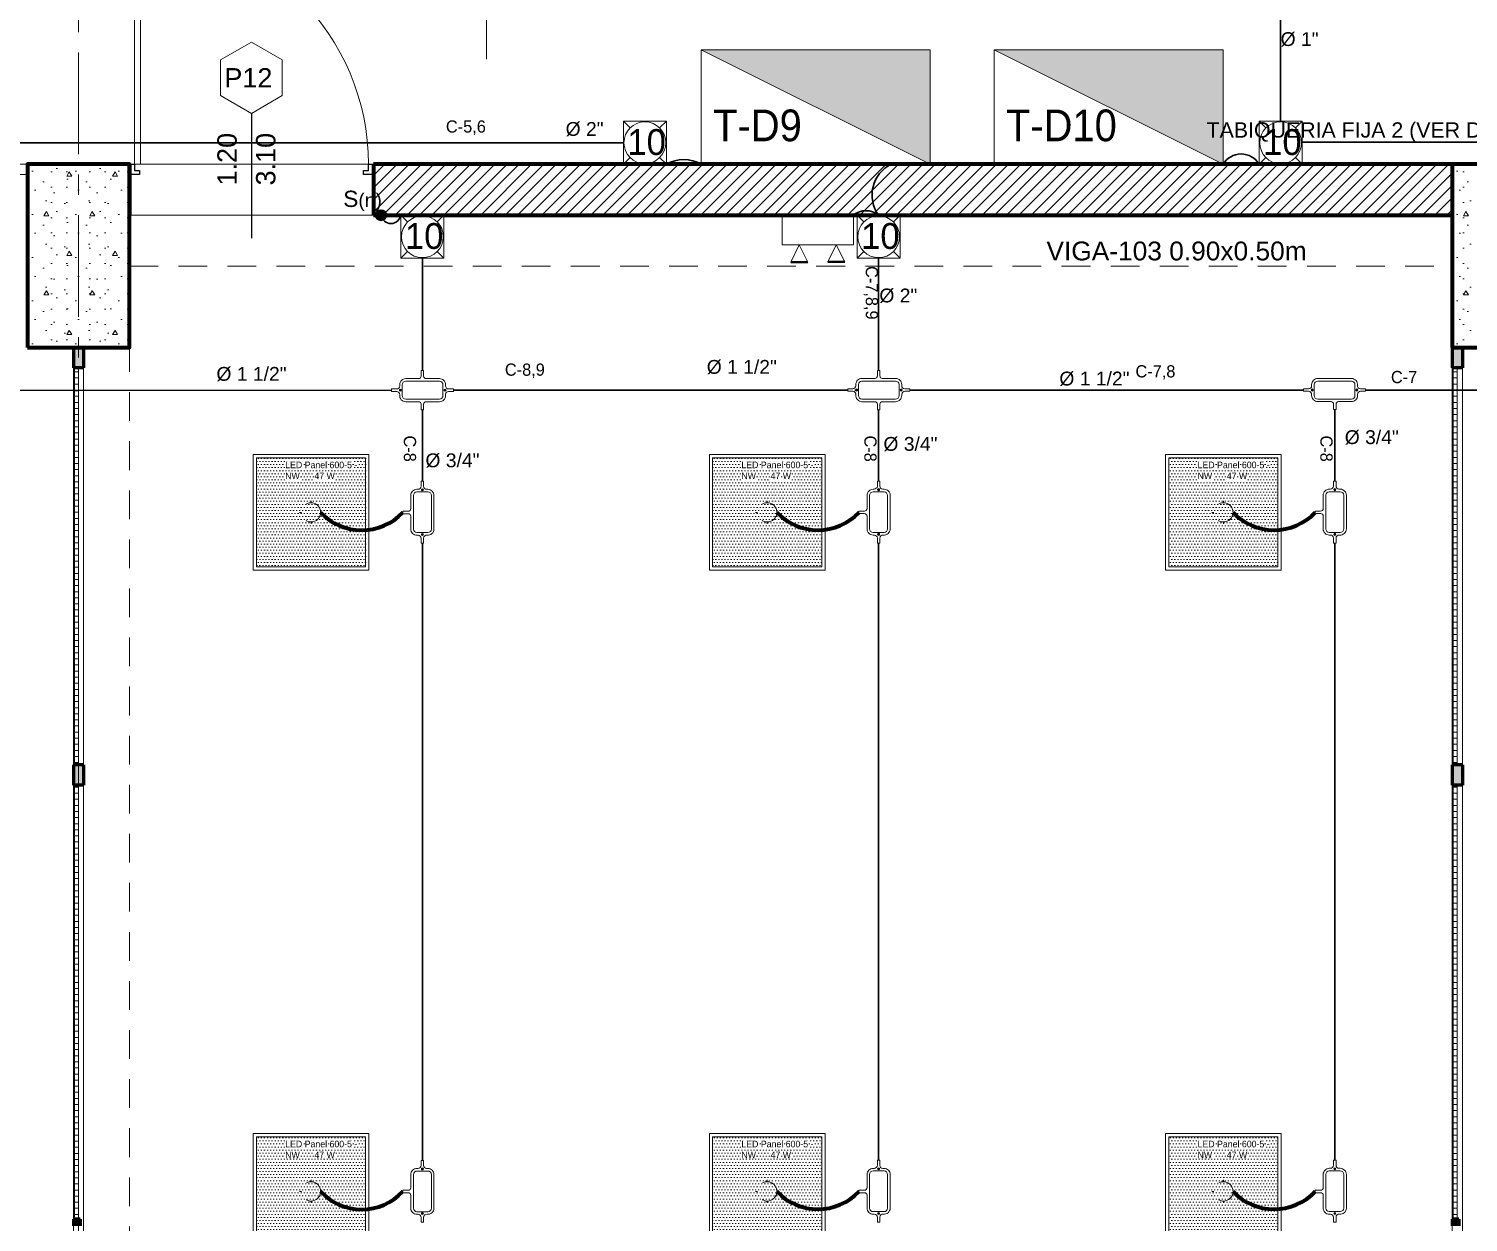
# Model space of a CAD drawing. Header units: inches. Extents: x -38 to 5698, y -33 to 92.
# Drawn here: x 400.08 to 407.15, y 12.2 to 18.07 of the extents above; entities that cross this region are included whole.
import ezdxf
from ezdxf.lldxf.tags import DXFTag

# ---------------------------------------------------------------- set-up
doc = ezdxf.new("R2010")
doc.units = ezdxf.units.IN
doc.header["$MEASUREMENT"] = 0
doc.set_wipeout_variables(frame=1)
for name, pattern in [('CONTINUA', [0]), ('DASHED', [0.75, 0.5, -0.25]), ('Hidden Line', [0.195611, 0.141111, -0.0545]), ('Punto & Raya', [0.65, 0.5, -0.075, 0, -0.075]), ('Rayas', [0.282222, 0.141111, -0.141111]), ('Wipeout_Contour', [1, 0, -1])]:
    doc.linetypes.add(name, pattern=pattern)
for name, color, linetype, lineweight in [('00 IE CKTO ILUMINACION', 3, 'Continuous', 50), ('00 IE CKTO TOMAS', 111, 'Rayas', 18), ('00_IE_Luminarias', 6, 'Continuous', 30), ('ALUMBRADO_CONDUIT', 30, 'CONDUIT1', 30), ('ALUMBRADO_PVC', 6, 'PVC1', 30), ('Bancas', 1, 'Continuous', 13), ('CABLEADO EXT.', 3, 'PVCSUBT', 30), ('Luminarias', 5, 'Continuous', 20), ('pulsador', 4, 'Continuous', 40), ('Simb_Alumbrado', 140, 'CONTINUA', 30), ('sub tablero de distribucion', 184, 'Continuous', 9), ('textos', 7, 'Continuous', 5)]:
    doc.layers.add(name, color=color, linetype=linetype, lineweight=lineweight)
for name, color, linetype in [('02 _ ARQ _ ALB _ Ejes Generales', 7, 'Continuous'), ('02 _ ARQ _ ZON _ Espacio.3D', 7, 'Continuous'), ('08 _ STR _ EXT _ 06 Columnas', 7, 'Continuous'), ('08 _ STR _ EXT _ 09 Vigas', 7, 'Continuous'), ('1TEXT', 8, 'Continuous'), ('Acabado - Muros', 7, 'Continuous'), ('Estructura - 04 MURO', 7, 'Continuous'), ('Notas - Etiquetas', 251, 'Continuous')]:
    doc.layers.add(name, color=color, linetype=linetype)
doc.styles.add('Annotative', font='arial.ttf')
doc.styles.add('Arial', font='arial.ttf')
doc.styles.add('Estilo_Generado_4', font='swisse.ttf')
doc.styles.add('SWISS', font='swisse.ttf')
doc.styles.add('{18b73a54-fa43-428c-adcb-c1c7bbdf2c84}', font='Simplex.shx')
tags = doc.linetypes.add('CONDUIT1', pattern='A,1,-0.19772,["con",{18b73a54-fa43-428c-adcb-c1c7bbdf2c84},S=0.2,R=0,X=0,Y=-0.065594],-0.593642', length=1.791362).pattern_tags.tags
tags[6] = DXFTag(74, 10)
tags = doc.linetypes.add('PVC1', pattern='A,1,-0.19772,["PVC",{18b73a54-fa43-428c-adcb-c1c7bbdf2c84},S=0.13,R=0,X=0,Y=-0.061851],-0.507647', length=1.705367).pattern_tags.tags
tags[6] = DXFTag(74, 10)
tags = doc.linetypes.add('PVCSUBT', pattern='A,0.6,-0.3,0.6,-0.075691,["PVC",Standard,S=0.2,R=0,X=0,Y=-0.093724],-0.621005', length=2.196696).pattern_tags.tags
tags[10] = DXFTag(74, 10)
pattern_1 = [(0, (370.00005, 6e-09), (0, 0.3897114), [0.024375, -0.200625]), (0, (370.11255, 0.19486), (0, 0.3897114), [0.024375, -0.200625]), (60, (370.00005, 6e-09), (-0.3375, 0.1948557), [0.024375, -0.200625]), (60, (370.22505, 6e-09), (-0.3375, 0.1948557), [0.024375, -0.200625]), (120, (370.02442, 6e-09), (0.3375, 0.1948557), [0.024375, -0.200625]), (120, (370.24942, 6e-09), (0.3375, 0.1948557), [0.024375, -0.200625]), (0, (370.00005, 0.0375), (0, 0.075), [0, -0.075, 0, -0.1125]), (45, (370.03755, 0.0375), (-0.05303301, 0.05303301), [0, -0.05625, 0, -0.09375])]
pattern_2 = [(0, (370.000046, 6e-09), (0, 0.030000001), [])]

# ---------------------------------------------------------------- blocks, each defined once
blk = doc.blocks.new('*U270')
at = {"layer": 'Luminarias', "linetype": 'DASHED', "lineweight": 0, "ltscale": 0.05}
blk.add_lwpolyline([(0, -0.0045), (0, 0.0045)], dxfattribs=at)
blk = doc.blocks.new('*U271')
at = {"color": 0, "linetype": 'ByBlock', "lineweight": -2, "transparency": 16777216}
for p, rotation in [((-0.05, 0), 90), ((0, -0.05), 180), ((0.05, 0), 269.9999999999999)]:
    blk.add_blockref('*U270', p, dxfattribs=dict(at, rotation=rotation))
blk.add_blockref('*U270', (0, 0.05), dxfattribs=at)
blk = doc.blocks.new('PANEL LED 50W')
at = {"layer": 'Luminarias'}
h = blk.add_hatch(dxfattribs=at)
h.set_pattern_fill('DOTS', color=4, scale=0.009097)
h.set_pattern_definition([(0, (0, -2e-14), (0.0072206, 0.01444116), [0, -0.01444116])])
h.paths.add_polyline_path([(-0.2574, -0.2574), (0.2574, -0.2574), (0.2574, 0.2574), (-0.2574, 0.2574)])
h.paths.add_polyline_path([(-0.1296, 0.0974), (0.1849, 0.0974), (0.1849, 0.2469), (-0.1296, 0.2469)], flags=24)
at = {"layer": 'Luminarias', "color": 4, "lineweight": 0}
for points in [[(-0.2729, 0.2729), (0.2729, 0.2729), (0.2729, -0.2729), (-0.2729, -0.2729)], [(-0.2574, -0.2574), (0.2574, -0.2574), (0.2574, 0.2574), (-0.2574, 0.2574)]]:
    blk.add_lwpolyline(points, close=True, dxfattribs=at)
at = {"layer": 'Luminarias', "color": 4, "linetype": 'DASHED', "lineweight": 0, "ltscale": 0.01}
blk.add_circle((0, 0), 0.0455, dxfattribs=at)
at = {"color": 4}
blk.add_blockref('*U271', (0, 0), dxfattribs=at)
at = {"layer": 'Luminarias', "color": 4, "insert": (-0.1218, 0.2392), "char_height": 0.030929, "width": 0.382855, "attachment_point": 1}
blk.add_mtext('{\\Ftxt|c0;LED Panel 600-5 - NW      47 W}', dxfattribs=at)
blk = doc.blocks.new('lumin 47')
at = {"layer": 'ALUMBRADO_CONDUIT', "xscale": 1.041283452965173, "yscale": 1.041283452965173, "zscale": 1.041283452965173}
blk.add_blockref('PANEL LED 50W', (-76.251, 24.2433), dxfattribs=at)
blk = doc.blocks.new('oval t')
at = {"layer": 'Simb_Alumbrado', "lineweight": 13}
blk.add_lwpolyline([(0.0141, 0.0102, -0.414214), (0.0041, 0.0202), (0.0041, 0.0416), (-0.0056, 0.0416), (-0.0056, 0.0202, -0.414214), (-0.0156, 0.0102), (-0.0659, 0.0102, 0.414214), (-0.0899, -0.0138), (-0.0899, -0.0183, -0.414214), (-0.1019, -0.0303), (-0.1213, -0.0303), (-0.1213, -0.04), (-0.1016, -0.04, -0.451917), (-0.0897, -0.0535, 0.451917), (-0.0659, -0.0805), (0.0659, -0.0805, 0.414214), (0.0899, -0.0566), (0.0899, -0.0512, -0.398753), (0.1019, -0.0401), (0.1213, -0.0401), (0.1213, -0.0304), (0.1019, -0.0304, -0.368669), (0.0899, -0.0176), (0.0899, -0.0138, 0.414214), (0.0659, 0.0102), (0.0141, 0.0102)], format="xyb", dxfattribs=at)
blk.add_lwpolyline([(-0.0659, 0), (0.0659, 0, -0.414214), (0.0797, -0.0138), (0.0797, -0.0566, -0.414214), (0.0659, -0.0703), (-0.0659, -0.0703, -0.414214), (-0.0797, -0.0566), (-0.0797, -0.0138, -0.414214)], format="xyb", close=True, dxfattribs=at)
for points in [[(-0.0911, -0.0352), (-0.0828, -0.0352)], [(-0.0869, -0.031), (-0.0869, -0.0394)], [(0.0837, -0.0352), (0.0921, -0.0352)], [(0.0879, -0.031), (0.0879, -0.0394)]]:
    blk.add_lwpolyline(points, dxfattribs=at)
for centre in [(-0.0869, -0.0352), (0.0879, -0.0352)]:
    blk.add_circle(centre, 0.00419, dxfattribs=at)
blk = doc.blocks.new('TD')
blk.add_hatch(color=256).paths.add_polyline_path([(-0.65, 0.35), (-0.65, 0.05), (-0.05, 0.05)])
blk.add_line((-0.65, 0.35), (-0.05, 0.05))
blk.add_lwpolyline([(-0.65, 0.05), (-0.05, 0.05), (-0.05, 0.35), (-0.65, 0.35)], close=True)
blk = doc.blocks.new('100x100x80 adosado')
at = {"layer": 'Simb_Alumbrado', "lineweight": 13}
blk.add_lwpolyline([(-0.0768, 0.0788), (0.0194, 0.0788), (0.0194, -0.0174), (-0.0768, -0.0174)], close=True, dxfattribs=at)
at = {"layer": 'Simb_Alumbrado', "lineweight": 9}
for points in [[(-0.0768, 0.0788), (-0.0618, 0.0638)], [(0.0043, 0.0638), (0.0194, 0.0788)], [(-0.0768, -0.0174), (-0.0618, -0.0023)], [(0.0043, -0.0023), (0.0194, -0.0174)]]:
    blk.add_lwpolyline(points, dxfattribs=at)
blk.add_circle((-0.0287, 0.0307), 0.0467, dxfattribs=at)
at = {"layer": 'Simb_Alumbrado', "lineweight": 9, "insert": (-0.0677, 0.0612), "char_height": 0.05773, "attachment_point": 1}
blk.add_mtext_dynamic_manual_height_columns('10', width=0.119989, gutter_width=12.5, heights=[0], dxfattribs=at)
blk = doc.blocks.new('CAJA CONDULET TIPO X')
at = {"layer": 'Simb_Alumbrado', "lineweight": 13}
for p, q in [((78.5283, -4.1616), (78.5283, -4.1519)), ((78.5283, -4.1519), (78.5497, -4.1519)), ((78.5497, -4.1616), (78.5283, -4.1616))]:
    blk.add_line(p, q, dxfattribs=at)
for points in [[(78.6505, -4.1716, -0.414214), (78.6605, -4.1616), (78.6819, -4.1616), (78.6819, -4.1519), (78.6605, -4.1519, -0.414214), (78.6505, -4.1419), (78.6505, -4.0916, 0.414214), (78.6265, -4.0677), (78.6219, -4.0677, -0.414214), (78.6099, -4.0557), (78.6099, -4.0363), (78.6002, -4.0363), (78.6002, -4.056, -0.451917), (78.5867, -4.0678, 0.451917), (78.5597, -4.0916), (78.5597, -4.1419)], [(78.5597, -4.1716), (78.5597, -4.2235, 0.414214), (78.5837, -4.2475), (78.589, -4.2475, -0.334232), (78.6002, -4.2595), (78.6002, -4.2789), (78.6099, -4.2789), (78.6099, -4.2595, -0.455912), (78.6227, -4.2475), (78.6265, -4.2475, 0.414214), (78.6505, -4.2235), (78.6505, -4.1716)]]:
    blk.add_lwpolyline(points, format="xyb", dxfattribs=at)
blk.add_lwpolyline([(78.6403, -4.0916), (78.6403, -4.2235, -0.414214), (78.6265, -4.2373), (78.5837, -4.2373, -0.414214), (78.5699, -4.2235), (78.5699, -4.0916, -0.414214), (78.5837, -4.0779), (78.6265, -4.0779, -0.414214)], format="xyb", close=True, dxfattribs=at)
for points in [[(78.6093, -4.0706), (78.6009, -4.0706)], [(78.6051, -4.0664), (78.6051, -4.0748)], [(78.6093, -4.2454), (78.6009, -4.2454)], [(78.6051, -4.2412), (78.6051, -4.2496)]]:
    blk.add_lwpolyline(points, dxfattribs=at)
for centre in [(78.6051, -4.0706), (78.6051, -4.2454)]:
    blk.add_circle(centre, 0.00419, dxfattribs=at)
for centre, start, end in [((78.5497, -4.1419), 270, 0), ((78.5497, -4.1716), 0, 90)]:
    blk.add_arc(centre, 0.01, start, end, dxfattribs=at)
blk = doc.blocks.new('pulsador')
at = {"layer": 'pulsador', "lineweight": 40}
h = blk.add_hatch(color=4, dxfattribs=at)
h.dxf.hatch_style = 1
h.paths.add_polyline_path([(246.2314, 46.0882, 1), (246.279, 46.0882, 1)])
h.paths.add_polyline_path([(246.2786, 46.0882, -1), (246.2317, 46.0882, -1)], flags=16)
h.paths.add_polyline_path([(246.271, 46.0882, -1), (246.2393, 46.0882, -1)], flags=0)
at = {"layer": 'pulsador'}
h = blk.add_hatch(color=4, dxfattribs=at)
h.dxf.hatch_style = 1
h.paths.add_polyline_path([(246.2393, 46.0882, 1), (246.271, 46.0882, 1)])
at = {"layer": 'pulsador', "color": 4, "lineweight": 50}
blk.add_circle((246.2552, 46.0882), 0.0238, dxfattribs=at)
at = {"layer": 'pulsador', "color": 4, "lineweight": 40}
blk.add_circle((246.2552, 46.0882), 0.0235, dxfattribs=at)
at = {"layer": 'pulsador', "color": 4}
blk.add_circle((246.2552, 46.0882), 0.0159, dxfattribs=at)
blk = doc.blocks.new('luz de emergencia')
at = {"color": 5, "lineweight": 40}
for p, q in [((164.1493, 48.9365, -0.0001), (164.2333, 48.9365, -0.0001)), ((164.3313, 48.9365, -0.0001), (164.4153, 48.9365, -0.0001))]:
    blk.add_line(p, q, dxfattribs=at)
at = {"layer": '00_IE_Luminarias', "color": 5, "linetype": 'Continuous', "lineweight": 13}
for p, q in [((164.1913, 49.0205, -0.0001), (164.1493, 48.9365, -0.0001)), ((164.2333, 48.9365, -0.0001), (164.1913, 49.0205, -0.0001)), ((164.3733, 49.0205, -0.0001), (164.3313, 48.9365, -0.0001)), ((164.4153, 48.9365, -0.0001), (164.3733, 49.0205, -0.0001))]:
    blk.add_line(p, q, dxfattribs=at)
at = {"layer": '00_IE_Luminarias', "color": 5, "linetype": 'Continuous', "lineweight": 13, "elevation": -0.0001}
blk.add_lwpolyline([(164.4573, 49.0205), (164.1073, 49.0205), (164.1073, 49.1666), (164.4573, 49.1665)], close=True, dxfattribs=at)

msp = doc.modelspace()

# ---------------------------------------------------------------- hatches: boundary and pattern name
at = {"layer": '08 _ STR _ EXT _ 06 Columnas', "linetype": 'Continuous', "lineweight": 9}
h = msp.add_hatch(dxfattribs=at)
h.set_pattern_fill('HORMIGÓN_EN_MASA_0002', style=0, pattern_type=2)
h.set_pattern_definition(pattern_1)
h.paths.add_polyline_path([(400.07, 16.5), (400.57, 16.5), (400.57, 17.4), (400.07, 17.4)])

# ---------------------------------------------------------------- linework, layer by layer
at = {"color": 251, "linetype": 'Continuous', "lineweight": 13, "true_color": 0x636466}
msp.add_line((402.3246, 17.9173), (402.3246, 18.5673), dxfattribs=at)
at = {"layer": '02 _ ARQ _ ZON _ Espacio.3D', "color": 254, "linetype": 'Continuous', "lineweight": 0, "flags": 128}
msp.add_lwpolyline([(390.07, 17.4), (414.57, 17.4)], dxfattribs=at)
for points in [[(400.07, 7.3509), (400.07, 8.1), (400.295, 8.1), (400.295, 16.5), (400.07, 16.5), (400.07, 17.35), (394.17, 17.3498), (394.17, 16.9001), (393.57, 16.9), (393.57, 16.2999), (393.12, 16.2999), (393.12, 15.4), (394.32, 15.4), (394.3201, 7.7), (396.8256, 7.7), (396.8256, 7.35)], [(407.12, 16.5), (407.12, 8.1), (407.57, 8.1), (407.57, 7.7), (407.77, 7.7), (407.77, 7.3311), (413.67, 7.3311), (413.67, 7.7), (414.07, 7.7), (414.07, 8.1), (414.57, 8.1), (414.57, 7.35), (420.67, 7.35), (420.67, 7.7), (421.07, 7.7), (421.07, 8.1), (421.42, 8.1), (421.4199, 11.45), (413.47, 11.4499), (413.47, 17.35), (407.57, 17.3493), (407.57, 16.5)], [(407.07, 7.7), (407.0697, 17.15), (400.57, 17.15), (400.57, 16.5), (400.345, 16.5), (400.345, 8.1), (400.57, 8.1), (400.57, 7.7), (400.97, 7.7), (400.97, 7.3509), (406.87, 7.35), (406.87, 7.7)]]:
    msp.add_lwpolyline(points, close=True, dxfattribs=at)
at = {"layer": '08 _ STR _ EXT _ 06 Columnas', "color": 7, "linetype": 'Continuous', "lineweight": 80, "flags": 128}
msp.add_lwpolyline([(400.07, 16.5), (400.57, 16.5), (400.57, 17.4), (400.07, 17.4)], close=True, dxfattribs=at)
at = {"layer": '08 _ STR _ EXT _ 09 Vigas', "color": 251, "linetype": 'Hidden Line', "lineweight": 13}
for p, q in [((400.57, 16.9), (407.07, 16.9)), ((400.57, 7.7), (400.57, 16.9)), ((407.07, 7.7), (407.07, 16.9))]:
    msp.add_line(p, q, dxfattribs=at)
at = {"layer": 'Acabado - Muros', "color": 7, "linetype": 'Continuous', "lineweight": 60}
for p, q in [((400.345, 16.5), (400.295, 16.5)), ((407.12, 16.5), (407.07, 16.5))]:
    msp.add_line(p, q, dxfattribs=at)
at = {"layer": 'ALUMBRADO_CONDUIT', "color": 30, "lineweight": 30, "ltscale": 0.4, "true_color": 0xf26722}
for p, q in [((406.2271, 17.6117), (406.2271, 18.3509)), ((394.1522, 17.5058), (402.9971, 17.5058)), ((406.3329, 17.5091), (414.2488, 17.5091)), ((402.0099, 16.3865), (402.0099, 16.9383)), ((404.2516, 16.9383), (404.2516, 16.3869)), ((402.161, 16.2902), (404.0985, 16.2907)), ((404.1352, 16.2907), (404.1404, 16.2907)), ((404.3596, 16.2907), (404.3649, 16.2907)), ((404.4027, 16.2907), (406.3402, 16.2907)), ((402.0099, 16.1939), (402.0099, 15.8424)), ((404.2516, 16.1944), (404.2516, 15.8428)), ((406.4933, 16.1944), (406.4933, 15.8429)), ((402.0099, 15.5382), (402.0099, 12.5055)), ((404.2515, 15.5386), (404.2516, 12.506)), ((406.4932, 15.5387), (406.4933, 12.506))]:
    msp.add_line(p, q, dxfattribs=at)
at = {"layer": 'CABLEADO EXT.', "color": 3, "lineweight": 80}
for centre in [(401.7117, 15.8786), (403.9534, 15.879), (406.1951, 15.879), (401.7117, 12.5417), (403.9534, 12.5421), (406.1951, 12.5422)]:
    msp.add_arc(centre, 0.2767, 223.15072, 316.84928, dxfattribs=at)
at = {"layer": 'Estructura - 04 MURO', "color": 165, "linetype": 'Continuous', "lineweight": 15}
for p, q in [((400.595, 18.55), (400.595, 17.4)), ((400.625, 17.4), (400.625, 18.55)), ((400.595, 17.4), (400.625, 17.4))]:
    msp.add_line(p, q, dxfattribs=at)
at = {"layer": 'Estructura - 04 MURO', "color": 152, "linetype": 'Continuous', "lineweight": 25}
msp.add_line((401.17, 17.65), (401.17, 17.0375), dxfattribs=at)
at = {"layer": 'Estructura - 04 MURO', "color": 7, "linetype": 'Continuous', "lineweight": 80}
msp.add_line((400.57, 17.4), (400.57, 17.15), dxfattribs=at)
msp.add_line((400.57, 17.4), (400.57, 17.15), dxfattribs=at)
at = {"layer": 'Estructura - 04 MURO', "color": 165, "linetype": 'Continuous', "lineweight": 25}
for p, q in [((400.57, 17.35), (400.57, 17.4)), ((400.57, 17.4), (400.595, 17.4)), ((400.595, 17.4), (400.595, 17.37)), ((400.62, 17.35), (400.57, 17.35)), ((400.595, 17.37), (400.62, 17.37)), ((400.62, 17.37), (400.62, 17.35)), ((401.72, 17.35), (401.72, 17.37))]:
    msp.add_line(p, q, dxfattribs=at)
at = {"layer": 'Estructura - 04 MURO', "color": 251, "linetype": 'Continuous', "lineweight": 13, "flags": 128}
msp.add_lwpolyline([(401.17, 18), (401.0185, 17.9125), (401.0185, 17.7375), (401.17, 17.65), (401.3216, 17.7375), (401.3216, 17.9125)], close=True, dxfattribs=at)

# ---------------------------------------------------------------- block references
at = {"xscale": 1.253906979044094, "yscale": 1.253906979044094, "zscale": 1.253906979044094, "rotation": 89.99999999999997}
for p in [(396.7977, -82.2733), (399.0394, -82.2729)]:
    msp.add_blockref('CAJA CONDULET TIPO X', p, dxfattribs=at)
for p in [(477.7135, -8.5535), (479.9551, -8.5535), (482.1968, -8.5535), (477.7135, -11.8903), (479.9551, -11.8903), (482.1968, -11.8903)]:
    msp.add_blockref('lumin 47', p)
at = {"layer": 'Bancas', "color": 252, "true_color": 0x939598, "xscale": 1.253906979044094, "yscale": 1.253906979044094, "zscale": 1.253906979044094}
for p, rotation in [((406.4923, 16.2466), 180), ((401.9658, 15.6903), 90), ((404.2074, 15.6907), 90), ((406.4491, 15.6908), 90), ((401.9658, 12.3534), 90), ((404.2074, 12.3538), 90), ((406.4491, 12.3539), 90)]:
    msp.add_blockref('oval t', p, dxfattribs=dict(at, rotation=rotation))

# ---------------------------------------------------------------- texts
at = {"layer": '00 IE CKTO ILUMINACION', "color": 3, "linetype": 'CONTINUA', "lineweight": 15}
for s, p in [('C-5,6', (402.1255, 17.5557)), ('C-8,9', (402.4152, 16.3611)), ('C-7,8', (405.5138, 16.3528)), ('C-7', (406.7692, 16.3247))]:
    msp.add_text(s, height=0.06, dxfattribs=at).set_placement(p)
for s, p in [('C-7,8,9', (404.1886, 16.9)), ('C-8', (401.9188, 16.0675)), ('C-8', (404.1815, 16.0675)), ('C-8', (406.4223, 16.0675))]:
    msp.add_text(s, height=0.06, rotation=270, dxfattribs=at).set_placement(p)
at = {"layer": '1TEXT', "color": 50, "linetype": 'Continuous', "style": 'Arial'}
for s, p in [('%%C 1"', (406.2271, 17.9813)), ('%%C 2"', (402.7136, 17.5397, -0.0016)), ('%%C 2"', (404.2553, 16.7214, -0.0016)), ('%%C 1 1/2"', (403.407, 16.3706)), ('%%C 1 1/2"', (400.9979, 16.3363)), ('%%C 1 1/2"', (405.1398, 16.3133)), ('%%C 3/4"', (404.2752, 15.9922)), ('%%C 3/4"', (406.5422, 16.0254)), ('%%C 3/4"', (402.0248, 15.9114))]:
    msp.add_text(s, height=0.06788, rotation=0, dxfattribs=at).set_placement(p)
at = {"layer": 'Estructura - 04 MURO', "color": 251, "lineweight": 25, "insert": (401.0367, 17.7775), "char_height": 0.095, "attachment_point": 7, "style": 'Estilo_Generado_4'}
msp.add_mtext('\\A1;{\\pql;\\pt0;\\fSwis721 Ex BT|b0|i0|c0|p34;P12\\fSwis721 Ex BT|b0|i0|c0|p34;\\fSwis721 Ex BT|b0|i0|c0|p34;\\fSwis721 Ex BT|b0|i0|c0|p34;}', dxfattribs=at)
at = {"layer": 'Estructura - 04 MURO', "color": 251, "lineweight": 25, "char_height": 0.095, "attachment_point": 7, "rotation": 90, "style": 'Estilo_Generado_4'}
for s, insert in [('\\A1;{\\pql;\\pt0;\\fSwis721 Ex BT|b0|i0|c0|p34;1.20\\fSwis721 Ex BT|b0|i0|c0|p34;\\A1{\\H.66x;\\S^  ;}\\fSwis721 Ex BT|b0|i0|c0|p34;\\fSwis721 Ex BT|b0|i0|c0|p34;}', (401.125, 17.296)), ('\\A1;{\\pql;\\pt0;\\fSwis721 Ex BT|b0|i0|c0|p34;3.10\\fSwis721 Ex BT|b0|i0|c0|p34;\\A1{\\H.66x;\\S^  ;}\\fSwis721 Ex BT|b0|i0|c0|p34;\\fSwis721 Ex BT|b0|i0|c0|p34;}', (401.315, 17.296))]:
    msp.add_mtext(s, dxfattribs=dict(at, insert=insert))
at = {"layer": 'Notas - Etiquetas', "color": 8, "linetype": 'Continuous', "lineweight": 13, "style": 'Estilo_Generado_4'}
for s, insert, char_height, attachment_point in [('\\A1;{\\pql;\\fSwis721 Ex BT|b0|i0|c0|p34;TABIQUERIA FIJA 2 (VER DETALLE)\\fSwis721 Ex BT|b0|i0|c0|p34; }', (405.8633, 17.5574), 0.075, 4), ('\\A1;{\\pql;\\fSwis721 Ex BT|b0|i0|c0|p34;VIGA-103\\fSwis721 Ex BT|b0|i0|c0|p34; \\fSwis721 Ex BT|b0|i0|c0|p34;0.90\\fSwis721 Ex BT|b0|i0|c0|p34;x\\fSwis721 Ex BT|b0|i0|c0|p34;0.50\\fSwis721 Ex BT|b0|i0|c0|p34;m}', (405.0764, 16.9265), 0.0925, 7)]:
    msp.add_mtext(s, dxfattribs=dict(at, insert=insert, char_height=char_height, attachment_point=attachment_point))
at = {"layer": 'textos', "style": 'SWISS', "width": 0.9}
for s, rotation, p in [('T-D9', 360, (403.4386, 17.5132)), ('T-D10', 359.99997, (404.8774, 17.5132))]:
    msp.add_text(s, height=0.156, rotation=rotation, dxfattribs=at).set_placement(p)

# ---------------------------------------------------------------- next in the draw order: wipeouts: each hides what was drawn before it
at = {"color": 254, "linetype": 'Wipeout_Contour', "lineweight": 0, "ltscale": 12986.371526}
msp.add_wipeout([(400.345, 16.4), (400.295, 16.4), (400.295, 14.4499), (400.345, 14.4499)], dxfattribs=at).dxf.layer = 'Acabado - Muros'
at = {"color": 254, "linetype": 'Wipeout_Contour', "lineweight": 0, "ltscale": 13013.471258}
msp.add_wipeout([(407.12, 16.4), (407.07, 16.4), (407.07, 14.4499), (407.12, 14.4499)], dxfattribs=at).dxf.layer = 'Acabado - Muros'
at = {"color": 254, "linetype": 'Wipeout_Contour', "lineweight": 0, "ltscale": 19479.184035}
msp.add_wipeout([(400.295, 14.3499), (400.295, 12.2164), (400.328, 12.2164), (400.328, 12.1999), (400.345, 12.1999), (400.345, 14.3499)], dxfattribs=at).dxf.layer = 'Acabado - Muros'
at = {"color": 254, "linetype": 'Wipeout_Contour', "lineweight": 0, "ltscale": 19519.833777}
msp.add_wipeout([(407.07, 14.3499), (407.07, 12.2164), (407.103, 12.2164), (407.103, 12.1999), (407.12, 12.1999), (407.12, 14.3499)], dxfattribs=at).dxf.layer = 'Acabado - Muros'
at = {"color": 254, "linetype": 'Wipeout_Contour', "lineweight": 0, "ltscale": 13002.808093}
msp.add_wipeout([(401.77, 17.4), (401.77, 17.15), (407.07, 17.15), (407.07, 17.4)], dxfattribs=at).dxf.layer = 'Estructura - 04 MURO'

# ---------------------------------------------------------------- next in the draw order: hatches: boundary and pattern name
at = {"layer": '08 _ STR _ EXT _ 06 Columnas', "linetype": 'Continuous', "lineweight": 9}
h = msp.add_hatch(dxfattribs=at)
h.set_pattern_fill('HORMIGÓN_EN_MASA_0002', style=0, pattern_type=2)
h.set_pattern_definition(pattern_1)
h.paths.add_polyline_path([(407.07, 16.5), (407.57, 16.5), (407.57, 17.4), (407.07, 17.4)])
at = {"layer": 'Estructura - 04 MURO', "linetype": 'Continuous', "lineweight": 5}
h = msp.add_hatch(dxfattribs=at)
h.set_pattern_fill('LADRILLO_COMÚN_0002', color=252, style=0, pattern_type=2)
h.set_pattern_definition([(45, (370.000046, 6e-09), (-0.03005204, 0.03005204), [])])
h.paths.add_polyline_path([(401.77, 17.4), (401.77, 17.15), (407.07, 17.15), (407.07, 17.4)])

# ---------------------------------------------------------------- next in the draw order: linework, layer by layer
at = {"layer": '08 _ STR _ EXT _ 06 Columnas', "color": 7, "linetype": 'Continuous', "lineweight": 80, "flags": 128}
msp.add_lwpolyline([(407.07, 16.5), (407.57, 16.5), (407.57, 17.4), (407.07, 17.4)], close=True, dxfattribs=at)
at = {"layer": '08 _ STR _ EXT _ 09 Vigas', "color": 251, "linetype": 'Hidden Line', "lineweight": 13}
msp.add_line((379.57, 17.4), (414.07, 17.4), dxfattribs=at)
at = {"layer": 'Acabado - Muros', "color": 251, "linetype": 'Continuous', "lineweight": 13, "flags": 128}
for points in [[(400.295, 14.4499), (400.295, 16.4)], [(400.345, 14.4499), (400.345, 16.4)], [(407.07, 14.4499), (407.07, 16.4)], [(407.12, 14.4499), (407.12, 16.4)], [(400.295, 12.2164), (400.295, 14.3499)], [(400.345, 10.0499), (400.345, 12.1999), (400.345, 14.3499)], [(407.07, 12.2164), (407.07, 14.3499)], [(407.12, 10.0499), (407.12, 12.1999), (407.12, 14.3499)]]:
    msp.add_lwpolyline(points, dxfattribs=at)
at = {"layer": 'ALUMBRADO_PVC', "linetype": 'PVC1', "ltscale": 0.4}
for centre, radius, start, end in [((403.2943, 17.2568), 0.1668, 59.14625, 120.85365), ((404.3874, 17.249), 0.1681, 116.10777, 216.10101), ((406.0327, 17.3481), 0.1026, 30.40005, 149.59702), ((401.8551, 17.1584), 0.0497, 189.7381, 350.2619), ((404.1896, 17.0734), 0.0986, 51.03075, 128.96993)]:
    msp.add_arc(centre, radius, start, end, dxfattribs=at)
at = {"layer": 'Estructura - 04 MURO', "color": 165, "linetype": 'Continuous', "lineweight": 25}
for p, q in [((401.745, 17.37), (401.745, 17.4)), ((401.745, 17.4), (401.77, 17.4)), ((401.77, 17.4), (401.77, 17.35)), ((401.72, 17.37), (401.745, 17.37)), ((401.77, 17.35), (401.72, 17.35))]:
    msp.add_line(p, q, dxfattribs=at)
at = {"layer": 'Estructura - 04 MURO', "color": 7, "linetype": 'Continuous', "lineweight": 80}
for q in [(401.77, 17.15), (401.77, 17.35)]:
    msp.add_line((401.77, 17.4), q, dxfattribs=at)
at = {"layer": 'Estructura - 04 MURO', "color": 7, "linetype": 'Continuous', "lineweight": 80, "flags": 128}
for points in [[(407.07, 17.4), (401.77, 17.4)], [(401.77, 17.15), (407.07, 17.15)]]:
    msp.add_lwpolyline(points, dxfattribs=at)
at = {"layer": 'Estructura - 04 MURO', "color": 175, "linetype": 'Continuous', "lineweight": 15}
msp.add_arc((400.595, 17.4), 1.15, 0, 90, dxfattribs=at)

# ---------------------------------------------------------------- next in the draw order: block references
at = {"color": 4, "lineweight": 40}
msp.add_blockref('pulsador', (155.551, -28.9382), dxfattribs=at)
at = {"layer": 'ALUMBRADO_CONDUIT', "linetype": 'PVC1', "lineweight": 35, "xscale": 2.199856799627834, "yscale": 2.199856799627834, "zscale": 2.199856799627834}
for p in [(403.1662, 17.4382), (406.2903, 17.4382), (402.0731, 16.9765), (404.3148, 16.9765)]:
    msp.add_blockref('100x100x80 adosado', p, dxfattribs=at)
at = {"layer": 'pulsador', "color": 4, "lineweight": 40, "rotation": 0.0009168952251313438}
msp.add_blockref('luz de emergencia', (239.6711, -32.0192, 0.0001), dxfattribs=at)
at = {"layer": 'sub tablero de distribucion', "linetype": 'Continuous', "lineweight": 0}
for p, xscale, yscale, zscale, rotation in [((403.2861, 18.0565), 1.875816488894348, 1.875816488894348, 1.875816488894348, 179.9999999999811), ((404.7249, 18.0565), 1.875816488894349, 1.875816488894349, 1.875816488894349, 179.999972823191)]:
    msp.add_blockref('TD', p, dxfattribs=dict(at, xscale=xscale, yscale=yscale, zscale=zscale, rotation=rotation))

# ---------------------------------------------------------------- next in the draw order: texts
at = {"layer": '00 IE CKTO TOMAS', "insert": (401.6208, 17.17), "char_height": 0.08, "width": 0.768045, "attachment_point": 7, "style": 'Annotative'}
msp.add_mtext('S{\\H0.84375x;(n)}', dxfattribs=at)

# ---------------------------------------------------------------- next in the draw order: wipeouts: each hides what was drawn before it
at = {"color": 254, "linetype": 'Wipeout_Contour', "lineweight": 0, "ltscale": 12986.331527}
msp.add_wipeout([(400.3, 16.4), (400.3, 14.4499), (400.32, 14.4499), (400.32, 16.4)], dxfattribs=at).dxf.layer = 'Acabado - Muros'
at = {"color": 254, "linetype": 'Wipeout_Contour', "lineweight": 0, "ltscale": 13013.431259}
msp.add_wipeout([(407.075, 16.4), (407.075, 14.4499), (407.095, 14.4499), (407.095, 16.4)], dxfattribs=at).dxf.layer = 'Acabado - Muros'
at = {"color": 254, "linetype": 'Wipeout_Contour', "lineweight": 0, "ltscale": 12986.293769}
msp.add_wipeout([(400.3, 14.3499), (400.3, 12.2164), (400.32, 12.2164), (400.32, 14.3499)], dxfattribs=at).dxf.layer = 'Acabado - Muros'
at = {"color": 254, "linetype": 'Wipeout_Contour', "lineweight": 0, "ltscale": 13013.39358}
msp.add_wipeout([(407.075, 14.3499), (407.075, 12.2164), (407.095, 12.2164), (407.095, 14.3499)], dxfattribs=at).dxf.layer = 'Acabado - Muros'

# ---------------------------------------------------------------- next in the draw order: hatches: boundary and pattern name
at = {"layer": 'Acabado - Muros', "linetype": 'Continuous', "lineweight": 0}
for points in [[(400.295, 16.4), (400.345, 16.4), (400.345, 16.5), (400.295, 16.5)], [(407.07, 16.4), (407.12, 16.4), (407.12, 16.5), (407.07, 16.5)], [(400.345, 14.4499), (400.295, 14.4499), (400.295, 14.3499), (400.345, 14.3499)], [(407.12, 14.4499), (407.07, 14.4499), (407.07, 14.3499), (407.12, 14.3499)], [(400.328, 12.2164), (400.295, 12.2164), (400.295, 12.1834), (400.328, 12.1834)], [(407.103, 12.2164), (407.07, 12.2164), (407.07, 12.1834), (407.103, 12.1834)]]:
    msp.add_hatch(color=254, dxfattribs=at).paths.add_polyline_path(points)
h = msp.add_hatch(dxfattribs=at)
h.set_pattern_fill('CONTRACHAPADO_0002', color=254, style=0, pattern_type=2)
h.set_pattern_definition(pattern_2)
h.paths.add_polyline_path([(400.3, 16.4), (400.3, 14.4499), (400.32, 14.4499), (400.32, 16.4)])
h = msp.add_hatch(dxfattribs=at)
h.set_pattern_fill('CONTRACHAPADO_0002', color=254, style=0, pattern_type=2)
h.set_pattern_definition(pattern_2)
h.paths.add_polyline_path([(407.075, 16.4), (407.075, 14.4499), (407.095, 14.4499), (407.095, 16.4)])
h = msp.add_hatch(dxfattribs=at)
h.set_pattern_fill('CONTRACHAPADO_0002', color=254, style=0, pattern_type=2)
h.set_pattern_definition(pattern_2)
h.paths.add_polyline_path([(400.3, 14.3499), (400.3, 12.2164), (400.32, 12.2164), (400.32, 14.3499)])
h = msp.add_hatch(dxfattribs=at)
h.set_pattern_fill('CONTRACHAPADO_0002', color=254, style=0, pattern_type=2)
h.set_pattern_definition(pattern_2)
h.paths.add_polyline_path([(407.075, 14.3499), (407.075, 12.2164), (407.095, 12.2164), (407.095, 14.3499)])

# ---------------------------------------------------------------- next in the draw order: linework, layer by layer
at = {"layer": '02 _ ARQ _ ALB _ Ejes Generales', "color": 251, "linetype": 'Punto & Raya', "lineweight": 13}
msp.add_line((400.32, 3.05), (400.32, 44.9), dxfattribs=at)
at = {"layer": 'Acabado - Muros', "color": 7, "linetype": 'Continuous', "lineweight": 60}
for p, q in [((400.295, 16.5), (400.295, 16.4)), ((400.345, 16.5), (400.345, 16.4)), ((407.07, 16.5), (407.07, 16.4)), ((407.12, 16.5), (407.12, 16.4)), ((400.345, 16.4), (400.295, 16.4)), ((407.12, 16.4), (407.07, 16.4)), ((400.295, 14.4499), (400.295, 14.3499)), ((400.345, 14.4499), (400.295, 14.4499)), ((400.345, 14.4499), (400.345, 14.3499)), ((407.07, 14.4499), (407.07, 14.3499)), ((407.12, 14.4499), (407.07, 14.4499)), ((407.12, 14.4499), (407.12, 14.3499)), ((400.345, 14.3499), (400.295, 14.3499)), ((407.12, 14.3499), (407.07, 14.3499)), ((400.295, 12.2164), (400.295, 12.1834)), ((400.328, 12.2164), (400.295, 12.2164)), ((400.328, 12.2164), (400.328, 12.1834)), ((407.07, 12.2164), (407.07, 12.1834)), ((407.103, 12.2164), (407.07, 12.2164)), ((407.103, 12.2164), (407.103, 12.1834))]:
    msp.add_line(p, q, dxfattribs=at)
at = {"layer": 'Acabado - Muros', "color": 7, "linetype": 'Continuous', "lineweight": 13, "flags": 128}
for points in [[(400.3, 16.4), (400.32, 16.4), (400.32, 14.4499), (400.3, 14.4499)], [(407.075, 16.4), (407.095, 16.4), (407.095, 14.4499), (407.075, 14.4499)], [(400.3, 14.3499), (400.32, 14.3499), (400.32, 12.2164), (400.3, 12.2164)], [(407.075, 14.3499), (407.095, 14.3499), (407.095, 12.2164), (407.075, 12.2164)]]:
    msp.add_lwpolyline(points, close=True, dxfattribs=at)
at = {"layer": 'ALUMBRADO_CONDUIT', "color": 30, "lineweight": 30, "ltscale": 0.4, "true_color": 0xf26722}
for p, q in [((399.7943, 16.289), (401.8568, 16.2903)), ((406.6444, 16.2907), (407.3781, 16.2907))]:
    msp.add_line(p, q, dxfattribs=at)

doc.saveas('drawing.dxf')
